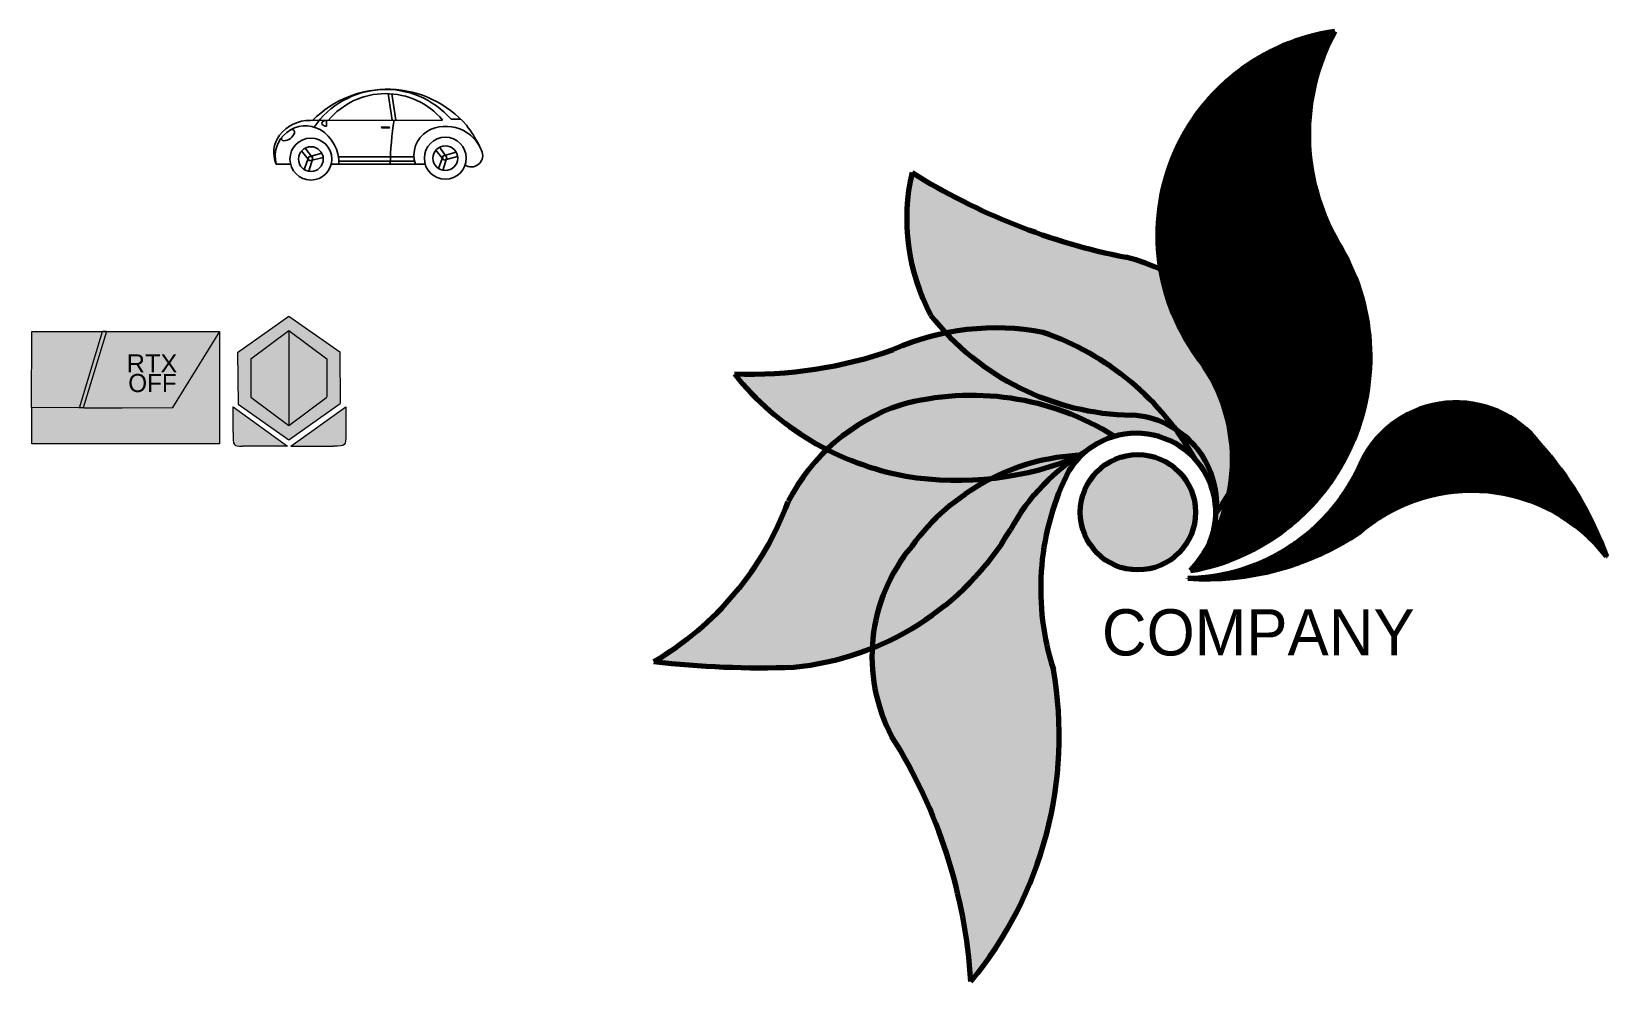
# Model space of a CAD drawing. Header units: millimetres. Extents: x -2117 to 13440, y -1591 to 7255.
# Drawn here: x 1708 to 3361, y 92 to 1089 of the extents above; entities that cross this region are included whole.
import ezdxf

# ---------------------------------------------------------------- set-up
doc = ezdxf.new("R2010")
doc.units = ezdxf.units.MM
doc.header["$LTSCALE"] = 90
doc.header["$MEASUREMENT"] = 0
doc.styles.get("Standard").update_dxf_attribs({"font": 'arial.ttf'})
pattern_1 = [(45, (-2685.31922614119, -832.0904119860452), (-0.08838834764831845, 0.08838834764831845), [])]

msp = doc.modelspace()

# ---------------------------------------------------------------- hatches: boundary and pattern name
at = {"linetype": 'ByBlock', "lineweight": 211, "true_color": 0x424243}
h = msp.add_hatch(dxfattribs=at)
h.set_pattern_fill('ANSI31', color=250)
h.set_pattern_definition(pattern_1)
h.paths.add_polyline_path([(2964.409055783779, 604.1898171313297, -0.08603045667410973), (2942.257596741661, 548.299132722239, -0.09365909298815489), (2923.881056938864, 523.4561753624299, 0.5224112241102988), (3081.289820824864, 863.1327387515083, -0.2701539647048957), (3075.299058921056, 1089.419654834379, 0.4214032829083277), (2892.666838418269, 839.6340481993805, -0.4360514587445403)])
h.paths.add_polyline_path([(2931.931255343678, 747.0440219264369, -0.2179846559220034), (2964.409055783779, 604.1898171313296, 0.4360514587445405), (2892.666838418269, 839.6340481993803, 0.1179278579946658)], flags=17)
at = {"linetype": 'ByBlock', "lineweight": 211, "true_color": 0xcd6928}
h = msp.add_hatch(color=32, dxfattribs=at)
h.set_gradient(color1=(254, 204, 102), color2=(248, 153, 30))
h.paths.add_polyline_path([(2908.568288085422, 671.7243384760607, -0.2775475081607857), (2951.192284010215, 584.7333888392468, 0.03505579829402609), (2964.409055783779, 604.1898171313301, 0.2130955166367456), (2933.904599039909, 744.4126695302973, -0.1217863584059115), (2892.666838418269, 839.6340481993805, 0.05756040578370337), (2856.302517678835, 852.4010598901405, -0.09145780900393469), (2631.780744285541, 941.4449787816454, 0.1802567337537248), (2651.283816469318, 791.7007651311183, 0.02246900488555879), (2667.35891714982, 773.0004157603146, -0.09715475979143248), (2769.434025942073, 773.5560241573182, -0.1508698515657819)])
h.paths.add_polyline_path([(2844.272832135842, 664.4441134688002, -0.2852379741285885), (2928.769671103755, 640.619508255756, 0.03176361576120807), (2908.568288085423, 671.7243384760607, 0.13125294528305), (2862.41618647832, 686.6464190602399, -0.2022105460400286), (2667.35891714982, 773.0004157603146, 0.05470355792109125), (2612.244484863094, 755.4403275587729, -0.09368956599405172), (2445.392140157436, 730.0575245237587, 0.1064148975007618), (2542.53031115369, 650.70761381278, -0.1107544271205105), (2619.665717940341, 697.3280675693657, -0.2095356075873619)])
h.paths.add_polyline_path([(2542.53031115369, 650.70761381278, 0.08340526268321354), (2501.776607871199, 595.984222496314, -0.1740609023839242), (2360.938522284555, 428.1023199751039, 0.03864017038826162), (2507.780761169785, 422.1934403813395, 0.07160767092795568), (2589.943182035991, 442.0961202687008, -0.1628768316800491), (2631.442077510642, 548.9626589126553, -0.1204160602022685), (2715.144178283074, 620.2085807699684, -0.06733041418115603), (2625.295111414756, 622.7455826344924, -0.07368592353687245)])
h.paths.add_polyline_path([(2589.943182035991, 442.0961202687008, 0.134177344308567), (2610.658554511143, 349.1445394430511, -0.1261044583436482), (2693.418441821617, 92.19132519271852, 0.2196103210424531), (2780.16814229481, 419.8172626751418, -0.1915271483847304), (2793.443188718658, 622.7441563256109, -0.08283495487421001), (2809.858676050805, 644.659548268253, -0.004600296145626862), (2804.1525341029, 642.315027741281, 0.1224243334970983), (2735.001401103329, 566.3794822636555, -0.1653780883920301)])
at = {"linetype": 'ByBlock', "lineweight": 211, "true_color": 0xf37130}
h = msp.add_hatch(color=30, dxfattribs=at)
edge = h.paths.add_edge_path()
edge.add_arc((2719.812675919818, 513.0963790892706), 265.1443099276403, 79.21358169236356, 101.4101492485689)
edge.add_arc((2867.284608606922, 961.1189109432564), 274.5156650074728, 223.2571730793672, 268.9838297033008)
edge.add_arc((2857.559506207149, 592.7929862695314), 93.97900930450615, 57.1277442341372, 87.03772903851359, ccw=False)
edge.add_arc((2674.101044209295, 497.3345176726932), 292.210023871013, 36.64078262515145, 70.95878864461379)
edge = h.paths.add_edge_path()
edge.add_arc((2867.338831504068, 584.4990418388315), 83.20609836289584, 106.0940722085555, 129.3265804777126, ccw=False)
edge.add_arc((2694.457537964302, 424.669852446325), 282.7301162178856, 58.00211264260074, 105.3392840674556)
edge.add_arc((2685.040997114848, 502.0400155748832), 205.9401621319757, 108.5086568109207, 133.7886715892886)
edge.add_arc((2678.266580959543, 916.0045636813197), 298.0047089399052, 242.9039431535764, 259.761047717543)
edge.add_arc((2679.596910271489, 953.5771718820292), 335.2584462815632, 260.6787414255239, 276.0864806979454)
edge.add_arc((2819.064493255612, 413.3285261731348), 231.5141223640156, 92.84231079232018, 116.6713655123805, ccw=False)
edge.add_arc((2922.319161173476, 465.2517144911728), 212.8726583014888, 120.3970646326951, 122.61446371738279, ccw=False)
edge = h.paths.add_edge_path(flags=17)
edge.add_arc((2922.319161173472, 465.2517144911985), 212.8726583014652, 122.6144637173858, 123.71793107217559, ccw=False)
edge.add_arc((2819.064493255612, 413.3285261731362), 231.5141223640141, 92.84231079232003, 116.6713655123805)
edge.add_arc((2679.596910271489, 953.577171882032), 335.258446281566, 276.0864806979454, 291.8094649094265)
edge = h.paths.add_edge_path()
edge.add_arc((2679.596910271488, 953.577171882032), 335.2584462815663, 276.08648069794555, 291.80946490942665, ccw=False)
edge.add_arc((2819.064493255612, 413.3285261731348), 231.5141223640152, 116.6713655123803, 144.1364549004446)
edge.add_arc((2770.370789464481, 433.5224476358583), 180.6311971526082, 140.2757480026227, 177.2794295495963)
edge.add_arc((2479.733114720802, 717.5231447106421), 296.6585659146896, 291.8084492780715, 329.3703394516019)
edge.add_arc((2922.319161173478, 465.2517144911717), 212.8726583014913, 123.717931072173, 151.6365956547608, ccw=False)
edge = h.paths.add_edge_path()
edge.add_arc((3105.854624440196, 875.4196565017589), 216.1704000794278, 189.5288099232502, 217.3034093601512)
edge.add_arc((2792.120000732342, 640.1390293643683), 175.9996146322254, -11.786027603348373, 36.33213940836629, ccw=False)
edge.add_arc((2821.197587415568, 689.2042490592942), 166.5442232808263, 329.3054179252377, 424.5875906476155)
at = {"linetype": 'ByBlock', "lineweight": 0, "true_color": 0xf26722}
h = msp.add_hatch(color=30, dxfattribs=at)
h.paths.add_polyline_path([(1924.494851646597, 698.2812164257857), (1977.849523096966, 660.7271457127181), (2031.574264205592, 699.0128762521651), (2031.204194547334, 753.1730749996505), (1977.849523096966, 790.7271457127181), (1924.124781988339, 752.441415173271)])
h.paths.add_polyline_path([(1937.829681053381, 745.655890639513), (1977.829681053381, 775.6558906395117), (2017.86936514055, 745.6261275741363), (2017.86936514055, 705.6856537048873), (1977.829681053381, 675.6558906395117), (1937.829681053381, 705.6558906395105)], flags=16)
at = {"linetype": 'ByBlock', "lineweight": 0, "true_color": 0x2e2e2e}
msp.add_hatch(color=250, dxfattribs=at).paths.add_polyline_path([(1782.366497990381, 774.6058383958057), (1708.123647464201, 774.6058383958057), (1708.123647464201, 694.6650295266668), (1758.172824930735, 694.4544441027438)])
at = {"linetype": 'ByBlock', "lineweight": 0, "true_color": 0x939598}
msp.add_hatch(color=252, dxfattribs=at).paths.add_polyline_path([(1802.878055854742, 694.2663437086464), (1762.979228235841, 694.4342208237854), (1757.311813760769, 694.4580668676203), (1708.123647464201, 694.6650295266668), (1708.123647464201, 656.6539517566293), (1802.878055854742, 656.6539517566293), (1905.237264273937, 656.6539517566293), (1905.237264273937, 774.6058383958059), (1856.021489056867, 694.8319486123235)])
at = {"linetype": 'ByBlock', "lineweight": 0, "true_color": 0x139b48}
msp.add_hatch(color=114, dxfattribs=at).paths.add_polyline_path([(1786.483444861138, 774.6058383958057), (1782.366497990381, 774.6058383958057), (1758.172824930735, 694.4544441027438), (1761.978303555373, 694.4342208237854)])
at = {"linetype": 'ByBlock', "lineweight": 0, "true_color": 0x636466}
msp.add_hatch(color=251, dxfattribs=at).paths.add_polyline_path([(1905.237264273937, 774.6058383958057), (1802.878055854742, 774.6058383958057), (1786.483444861138, 774.6058383958057), (1761.978303555373, 694.4342208237854), (1802.878055854741, 694.2663437086464), (1856.021489056867, 694.8319486123235)])
at = {"linetype": 'ByBlock', "lineweight": 0, "true_color": 0xffffff}
msp.add_hatch(color=7, dxfattribs=at).paths.add_polyline_path([(1937.829681053381, 705.6558906395105), (1977.829681053381, 675.6558906395117), (1977.829681053381, 775.6558906395117), (1937.829681053381, 745.655890639513)])
at = {"linetype": 'ByBlock', "lineweight": 0, "true_color": 0xa93f0a}
msp.add_hatch(color=34, dxfattribs=at).paths.add_polyline_path([(2017.86936514055, 745.6261275741363), (1977.829681053381, 775.6558906395117), (1977.829681053381, 675.6558906395117), (2017.86936514055, 705.6856537048873)])
at = {"linetype": 'ByBlock', "lineweight": 0}
h = msp.add_hatch(color=8, dxfattribs=at)
edge = h.paths.add_edge_path()
edge.add_spline(control_points=[(1919.3225354472, 668.4751426455896), (1919.417321011884, 654.2861213228016), (1919.417321011884, 654.2861213228016), (1929.363528114181, 654.184323694031)], knot_values=[0, 0, 0, 0, 17.46565315253359, 17.46565315253359, 17.46565315253359, 17.46565315253359], degree=3, periodic=0)
edge.add_line((1929.363528114181, 654.184323694031), (1976.549668433747, 654.1843236940313))
edge.add_line((1976.549668433747, 654.1843236940313), (1919.3225354472, 695.5241904587219))
edge.add_line((1919.3225354472, 695.5241904587219), (1919.3225354472, 668.4751426455896))
edge = h.paths.add_edge_path()
edge.add_spline(control_points=[(2024.816924544741, 654.1370580860305), (2037.537450467911, 654.3707936893761), (2037.537450467911, 654.3707936893761), (2037.495750905, 666.5245615603972)], knot_values=[0, 0, 0, 0, 17.72576881833488, 17.72576881833488, 17.72576881833488, 17.72576881833488], degree=3, periodic=0)
edge.add_line((2037.495750905, 666.5245615603972), (2037.495750905, 695.5977813889422))
edge.add_line((2037.495750905, 695.5977813889422), (1980.004730986948, 654.1370580860307))
edge.add_line((1980.004730986948, 654.1370580860307), (2024.816924544741, 654.1370580860305))
at = {"linetype": 'ByBlock', "lineweight": 211, "true_color": 0x4e4c85}
h = msp.add_hatch(dxfattribs=at)
h.set_pattern_fill('ANSI31', color=187)
h.set_pattern_definition(pattern_1)
h.paths.add_polyline_path([(3360.549633728355, 538.6832198231883, 0.09522607501464234), (3290.312377418801, 656.3244637960713, 0.5570349290429683), (3104.112174643344, 638.2866621046414, -0.2968176372094175), (2921.039268296389, 515.4551586735797, 0.16554780141047), (3101.613932517916, 564.220668084749, -0.4270311341040218)])
at = {"linetype": 'ByBlock', "lineweight": 211, "true_color": 0xf9a434}
msp.add_hatch(color=40, dxfattribs=at).paths.add_polyline_path([(2942.257596741661, 548.2991327222387, 0.08603045667411094), (2964.409055783779, 604.1898171313301, -0.03505579829402649), (2951.192284010215, 584.7333888392468, 0.2775475081607882), (2908.568288085422, 671.7243384760613, -0.03176361576120848), (2928.769671103754, 640.6195082557565, -0.3066982447822621)])
at = {"linetype": 'ByBlock', "lineweight": 211, "true_color": 0xcd6928}
h = msp.add_hatch(color=32, dxfattribs=at)
h.set_gradient(color1=(205, 32, 39), color2=(255, 0, 255))
h.paths.add_polyline_path([(2808.270196859499, 584.7333888392468, 1), (2929.317674041908, 584.7333888392468, 1)])

# ---------------------------------------------------------------- linework, layer by layer
at = {"color": 55, "ltscale": 5, "true_color": 0x999b37}
for p, q in [((2082.051617476307, 1024.176361499524), (2086.345095170278, 996.345969360522)), ((2085.883567686037, 1023.948189053228), (2090.01551089128, 996.3560804764866)), ((2000.549232248193, 996.0996455073154), (2139.166856748304, 996.4976873134856)), ((2017.380343528594, 996.0928310961642), (2017.367735112265, 990.018991143016)), ((2148.018462169633, 997.4067180571852), (2158.207399112042, 997.3785642648154)), ((1979.578884871039, 950.2801290749444), (1964.626395027231, 950.2167733232853)), ((2121.001093357571, 949.9915330321624), (2022.278600713956, 949.9992380165469)), ((2030.003602620071, 957.694644715717), (2109.154991934211, 957.7701245109754)), ((2030.430933478197, 953.1483738238894), (2109.753728231343, 953.2967162178595))]:
    msp.add_line(p, q, dxfattribs=at)
at = {"color": 55, "linetype": 'ByBlock', "lineweight": 0, "true_color": 0x999b37}
for p, q in [((2086.345095170278, 996.345969360522), (2090.01551089128, 996.3560804764866)), ((2000.975822037959, 955.4740203008276), (2000.975822037959, 955.4740203008276)), ((2000.975822037959, 955.4740203008276), (2000.975822037959, 955.4740203008276)), ((2000.975822037959, 955.4740203008276), (2000.975822037959, 955.4740203008276)), ((2000.975822037959, 955.4740203008276), (2000.975822037959, 955.4740203008276)), ((2000.975822037959, 955.4740203008276), (2000.975822037959, 955.4740203008276)), ((2000.975822037959, 955.4740203008276), (2000.975822037959, 955.4740203008276)), ((2000.975822037959, 955.4740203008276), (2000.975822037959, 955.4740203008276)), ((2000.975822037959, 955.4740203008276), (2000.975822037959, 955.4740203008276)), ((2000.975822037959, 955.4740203008276), (2000.975822037959, 955.4740203008276))]:
    msp.add_line(p, q, dxfattribs=at)
at = {"color": 30, "linetype": 'ByBlock', "lineweight": 0, "true_color": 0xf26722}
for p, q in [((1924.124781988339, 752.441415173271), (1977.849523096966, 790.7271457127181)), ((1977.849523096966, 790.7271457127181), (2031.204194547334, 753.1730749996505)), ((1937.829681053381, 745.655890639513), (1977.829681053381, 775.6558906395117)), ((1924.124781988339, 752.441415173271), (1924.494851646597, 698.2812164257857)), ((1937.829681053381, 745.655890639513), (1937.829681053381, 705.6558906395105)), ((2031.204194547334, 753.1730749996505), (2031.574264205592, 699.0128762521651)), ((1924.494851646597, 698.2812164257857), (1977.849523096966, 660.7271457127181)), ((1937.829681053381, 705.6558906395105), (1977.829681053381, 675.6558906395117)), ((1977.849523096966, 660.7271457127181), (2031.574264205592, 699.0128762521651))]:
    msp.add_line(p, q, dxfattribs=at)
at = {"color": 250, "linetype": 'ByBlock', "lineweight": 0, "true_color": 0x2e2e2e}
for p, q in [((1707.790695515647, 694.6664304453388), (1708.123647464201, 774.6059298699261)), ((1708.123647464201, 774.6059298699261), (1782.375850944949, 774.6058383958057)), ((1757.311813760769, 694.4580668676203), (1708.123647464201, 694.6650295266668))]:
    msp.add_line(p, q, dxfattribs=at)
at = {"color": 85, "linetype": 'ByBlock', "lineweight": 0, "true_color": 0x58ba48}
for p, q in [((1786.483444861138, 774.6058383958057), (1782.375850944949, 774.6058383958057)), ((1762.979228235841, 694.4342208237854), (1757.311813760769, 694.4580668676203))]:
    msp.add_line(p, q, dxfattribs=at)
at = {"color": 251, "linetype": 'ByBlock', "lineweight": 0, "true_color": 0x636466}
for p, q in [((1856.021489056867, 694.8319486123235), (1905.256682676093, 774.6373136995373)), ((1762.979228235841, 694.4342208237854), (1802.878055854742, 694.2663437086464)), ((1802.878055854742, 694.2663437086464), (1856.021489056867, 694.8319486123235))]:
    msp.add_line(p, q, dxfattribs=at)
at = {"color": 34, "linetype": 'ByBlock', "lineweight": 0, "true_color": 0xa93f0a}
for p, q in [((1977.829681053381, 775.6558906395117), (2017.829681053381, 745.655890639513)), ((1977.829681053381, 775.6558906395117), (1977.829681053381, 675.6558906395117)), ((2017.86936514055, 745.7984007859259), (2017.86936514055, 705.7984007859234)), ((1977.829681053381, 675.6558906395117), (2017.829681053381, 705.6558906395105))]:
    msp.add_line(p, q, dxfattribs=at)
at = {"color": 7, "linetype": 'ByBlock', "lineweight": 0}
msp.add_line((1708.123647464201, 694.6650295266668), (1708.123647464201, 694.6650295266668), dxfattribs=at)
at = {"color": 8, "linetype": 'ByBlock', "lineweight": 0}
for p, q in [((1919.3225354472, 668.4751426455896), (1919.3225354472, 695.5241904587219)), ((1919.3225354472, 695.5241904587219), (1976.549668433747, 654.1843236940313)), ((1980.004730986948, 654.1370580860307), (2037.495750905, 695.5977813889422)), ((2037.495750905, 695.5977813889422), (2037.495750905, 666.5245615603972)), ((1976.549668433747, 654.1843236940313), (1929.363528114181, 654.184323694031)), ((1980.004730986948, 654.1370580860307), (2024.816924544741, 654.1370580860305))]:
    msp.add_line(p, q, dxfattribs=at)
at = {"color": 55, "linetype": 'ByBlock', "lineweight": 0, "true_color": 0x999b37}
msp.add_lwpolyline([(2075.02270863854, 989.4038406706227), (2083.072407362156, 989.4038406706227), (2083.394082469273, 987.8688204313366), (2075.344383745656, 987.8688204313366)], close=True, dxfattribs=at)
at = {"color": 55, "ltscale": 5, "true_color": 0x999b37}
for points in [[(1999.669208059393, 953.613969129372), (1991.294137689817, 964.1469862775069)], [(1995.11225848886, 967.076570794499), (2002.953833559194, 956.4754681740684)], [(1998.897316714963, 957.9457896224644), (2012.370118650046, 961.7348946110221)], [(2140.649729121242, 954.1934526255283), (2132.182382795071, 964.9129246132968)], [(2134.73620232161, 945.6703397070462), (2139.683149541205, 958.8447783822928)], [(2135.942847722978, 967.9147607461039), (2143.737907825569, 957.2017151110697)], [(2139.683149541205, 958.8447783822928), (2153.41517255438, 962.7096026790866)], [(1993.878940927232, 944.5817813343604), (1998.897316714963, 957.9457896224644)], [(2002.953833559194, 956.4754681740684), (1998.7049773564, 942.6739466214428)], [(2013.852836281017, 957.2336015989656), (1999.669208059393, 953.613969129372)], [(2143.737907825569, 957.2017151110697), (2139.519578674637, 943.674680817662)], [(2154.910582939354, 958.2077191242474), (2140.649729121242, 954.1934526255283)]]:
    msp.add_lwpolyline(points, dxfattribs=at)
at = {"color": 7, "linetype": 'ByBlock', "lineweight": 0}
for points in [[(1708.811612146668, 774.6058383958057), (1785.458585764442, 774.6058383958057)], [(1802.878055854742, 656.6539517566293), (1708.123647464201, 656.6539517566293), (1708.123647464201, 694.6650295266668)]]:
    msp.add_lwpolyline(points, dxfattribs=at)
at = {"color": 85, "linetype": 'ByBlock', "lineweight": 0, "true_color": 0x58ba48}
msp.add_lwpolyline([(1758.172824930735, 694.4544441027438), (1782.294508078446, 774.3673424963854)], dxfattribs=at)
at = {"color": 114, "linetype": 'ByBlock', "lineweight": 0, "true_color": 0x139b48}
msp.add_lwpolyline([(1786.483444861138, 774.6058383958057), (1761.978303555373, 694.4342208237854)], dxfattribs=at)
at = {"color": 8, "linetype": 'ByBlock', "lineweight": 0}
msp.add_lwpolyline([(1785.458585764442, 774.6058383958057), (1905.237264273937, 774.6058383958057), (1905.237264273937, 656.6539517566293), (1802.878055854742, 656.6539517566293)], dxfattribs=at)
at = {"color": 55, "ltscale": 5, "true_color": 0x999b37}
for centre, radius in [((2000.975822037959, 955.4740203008276), 22), ((2142.032786211803, 956.4294375842744), 22), ((2000.975822037959, 955.4740203008276), 13), ((2142.032786211803, 956.4294375842744), 13)]:
    msp.add_circle(centre, radius, dxfattribs=at)
at = {"color": 32, "linetype": 'ByBlock', "lineweight": 211, "true_color": 0xcd6928}
msp.add_circle((2868.793935450703, 584.7333888392468), 60.52373859120416, dxfattribs=at)
at = {"color": 250, "linetype": 'ByBlock', "lineweight": 211, "true_color": 0x424243}
for centre, radius, start, end in [((3105.854624440279, 875.419656501806), 216.1704000795228, 98.12594018549007, 217.3034093600476), ((3272.41687396194, 981.4154302181269), 224.7673142195054, 151.2809110164401, 210.2922548394689), ((2884.39586111339, 748.0644275109914), 228.0525106693803, 279.9704827097427, 31.74158336545156), ((2792.120000732328, 640.139029364361), 175.9996146322414, 318.4730534724468, 36.33213940846983)]:
    msp.add_arc(centre, radius, start, end, dxfattribs=at)
at = {"color": 55, "ltscale": 5, "true_color": 0x999b37}
for centre, radius, start, end in [((2081.155689435238, 918.5146630770324), 110.2563749211597, 41.12578098527366, 135.2722128174723), ((2079.464798130884, 937.675292669304), 90.9255081481862, 41.06593073141941, 145.6054906346208), ((2079.345474030591, 945.82612859541), 78.39773397987028, 40.26618728497375, 140.0627859514054), ((1999.547527747769, 956.86563123159), 39.24679971786225, 88.53746869099717, 143.025676261075), ((2017.223881171166, 988.7528284492461), 7.341670063824517, 88.77884576805548, 105.8599564944937), ((2394.807725699414, 945.8478967299791), 310.5700562485553, 170.6398567531328, 179.2350520906805), ((1991.56442725816, 962.378343173091), 29.55607148601254, 142.2553558905181, 204.2974945361168), ((1995.317953882723, 958.5660831193896), 31.80696085845849, 61.22480013771224, 195.2184226204213), ((1972.427176859912, 977.036471439659), 2.402653390293618, 148.7905093802583, 270.6694386375543), ((1972.130608665281, 986.6789638053102), 12.04935586219702, 271.5438791585681, 343.0721601274428), ((1980.964770638449, 983.8848396489789), 2.786227122366379, 345.1463596183407, 104.825657401797), ((1989.913539613017, 951.5679657615343), 40.56554741545271, 357.7828363078023, 59.29176078488999), ((2018.358859062559, 1002.037906989153), 12.05971246760774, 252.9191377358189, 265.2858460653308), ((2138.920879537679, 959.4778441165909), 29.81468838197561, 121.8649967342943, 198.5509499176868), ((2142.682079828126, 949.6111585064374), 40.2304863080348, 18.9574271932928, 118.9948403449462), ((2044.302263738818, 900.2578396328911), 150.3907029495526, 27.36766456068305, 37.12729863360764), ((2169.326247647959, 959.1731356570257), 11.93143189663237, 236.8667105756308, 17.09597170581986)]:
    msp.add_arc(centre, radius, start, end, dxfattribs=at)
at = {"color": 32, "linetype": 'ByBlock', "lineweight": 211, "true_color": 0xcd6928}
for centre, radius, start, end in [((2842.466037829109, 892.7430022085164), 216.2410123858772, 166.9841369141662, 207.8570217345985), ((2985.407319840726, 1505.519913693638), 665.7569279660971, 237.9158176032654, 258.8182531808581), ((2819.21790286531, 688.6010193319173), 167.9455922099257, 321.7962376791136, 77.24319547091078), ((2719.812675919818, 513.0963790892695), 265.1443099276414, 79.21358169235829, 113.9347979249908), ((2867.284608606921, 961.1189109432564), 274.5156650074724, 218.1085228061731, 268.9838297032975), ((2674.101044209295, 497.334517672693), 292.2100238710133, 29.3635448675047, 70.95878864461706), ((2461.681702218743, 1184.067437132329), 454.3020477380565, 267.9451484589056, 289.3547187712388), ((2678.266580959543, 916.0045636813186), 298.0047089399041, 218.6068841667413, 259.7610477175782), ((2685.040997114848, 502.0400155748844), 205.9401621319746, 108.5086568109328, 152.8596095578592), ((2694.457537964302, 424.6698524463252), 282.7301162178851, 58.00211264258584, 105.3392840674468), ((2857.559506207149, 592.7929862695303), 93.97900930450707, 355.0802966987277, 87.03772903852243), ((2867.338831504067, 584.4990418388338), 83.20609836289294, 312.808039132772, 152.63591594154), ((2679.596910271489, 953.5771718820308), 335.2584462815649, 260.678741425559, 292.8637676867725), ((2819.064493255612, 413.3285261731351), 231.5141223640152, 92.27888287233286, 144.1364549004362), ((2922.319161173478, 465.2517144911712), 212.8726583014914, 120.2009866278274, 151.6365956547744), ((3041.969227662604, 504.5884511586692), 275.1835073122384, 154.5723771012783, 197.9419526131519), ((2197.537751015471, 708.1974396733335), 324.2731689950573, 300.258261204663, 339.7543800800216), ((2479.733114720801, 717.5231447106428), 296.6585659146907, 275.4251444549546, 329.3703394515941), ((2770.370789464481, 433.5224476358578), 180.6311971526082, 140.2757480026215, 207.8480362920355), ((2472.532721752177, 1373.791433844965), 952.2505791265154, 263.2700457058328, 272.1213170221502), ((2381.817982599781, 349.9956366448528), 404.4229335615971, 320.3971625613822, 9.941644818770566), ((2150.733743303065, 59.20692416612837), 543.6861711661008, 3.478161310690357, 32.22742173794157)]:
    msp.add_arc(centre, radius, start, end, dxfattribs=at)
at = {"color": 187, "linetype": 'ByBlock', "lineweight": 211, "true_color": 0x4e4c85}
for centre, radius, start, end in [((3202.795808236927, 589.668005629424), 110.0101508802153, 37.29448919834175, 153.7718262853869), ((3019.384388290082, 414.7798754958444), 362.9679922947163, 19.95985345722863, 41.71845150840251), ((2918.233314924258, 717.4825456424726), 202.0468719376902, 270.7957284984018, 336.922997978591), ((3218.85752699632, 427.504699908555), 180.1036268390247, 38.11945597407972, 130.6154196282702), ((2939.70221485115, 805.0571129326504), 290.2026834555096, 266.3127614672011, 303.9125105000601)]:
    msp.add_arc(centre, radius, start, end, dxfattribs=at)
at = {"color": 55, "true_color": 0x999b37}
msp.add_open_spline([(2015.217498188255, 995.8150197983914), (2011.569783433222, 994.8126712326175), (2011.360084051813, 991.731039509447), (2014.816667555022, 990.5101342586855)], degree=3, dxfattribs=at)
at = {"color": 8, "linetype": 'ByBlock', "lineweight": 0}
for points in [[(1919.3225354472, 668.4751426455896), (1919.417321011884, 654.2861213228016), (1919.417321011884, 654.2861213228016), (1929.363528114181, 654.184323694031)], [(2037.495750905, 666.5245615603972), (2037.537450467911, 654.3707936893761), (2037.537450467911, 654.3707936893761), (2024.816924544741, 654.1370580860305)]]:
    msp.add_open_spline(points, degree=3, dxfattribs=at)

# ---------------------------------------------------------------- texts
at = {"color": 7, "linetype": 'ByBlock', "lineweight": 0, "char_height": 19, "attachment_point": 1}
for s, width, insert in [('RTX', 2.266218589047639, (1807.70336220856, 750.5258706648306)), ('{\\fArtifakt Element Book|b0|i0|c0|p34;OFF}', 0.934949132395559, (1809.322050403031, 729.9581236762692))]:
    msp.add_mtext_dynamic_manual_height_columns(s, width=width, gutter_width=242.7038796613124, heights=[0], dxfattribs=dict(at, insert=insert))
at = {"color": 6, "linetype": 'ByBlock', "lineweight": 211, "insert": (2831.079930825497, 482.9658499701441), "char_height": 48.54077593226248, "attachment_point": 1}
msp.add_mtext_dynamic_manual_height_columns('{\\fBaskerville Old Face|b0|i0|c0|p18;\\C230;COMPANY}', width=11.29229997425136, gutter_width=242.7038796613124, heights=[0], dxfattribs=at)

doc.saveas('drawing.dxf')
